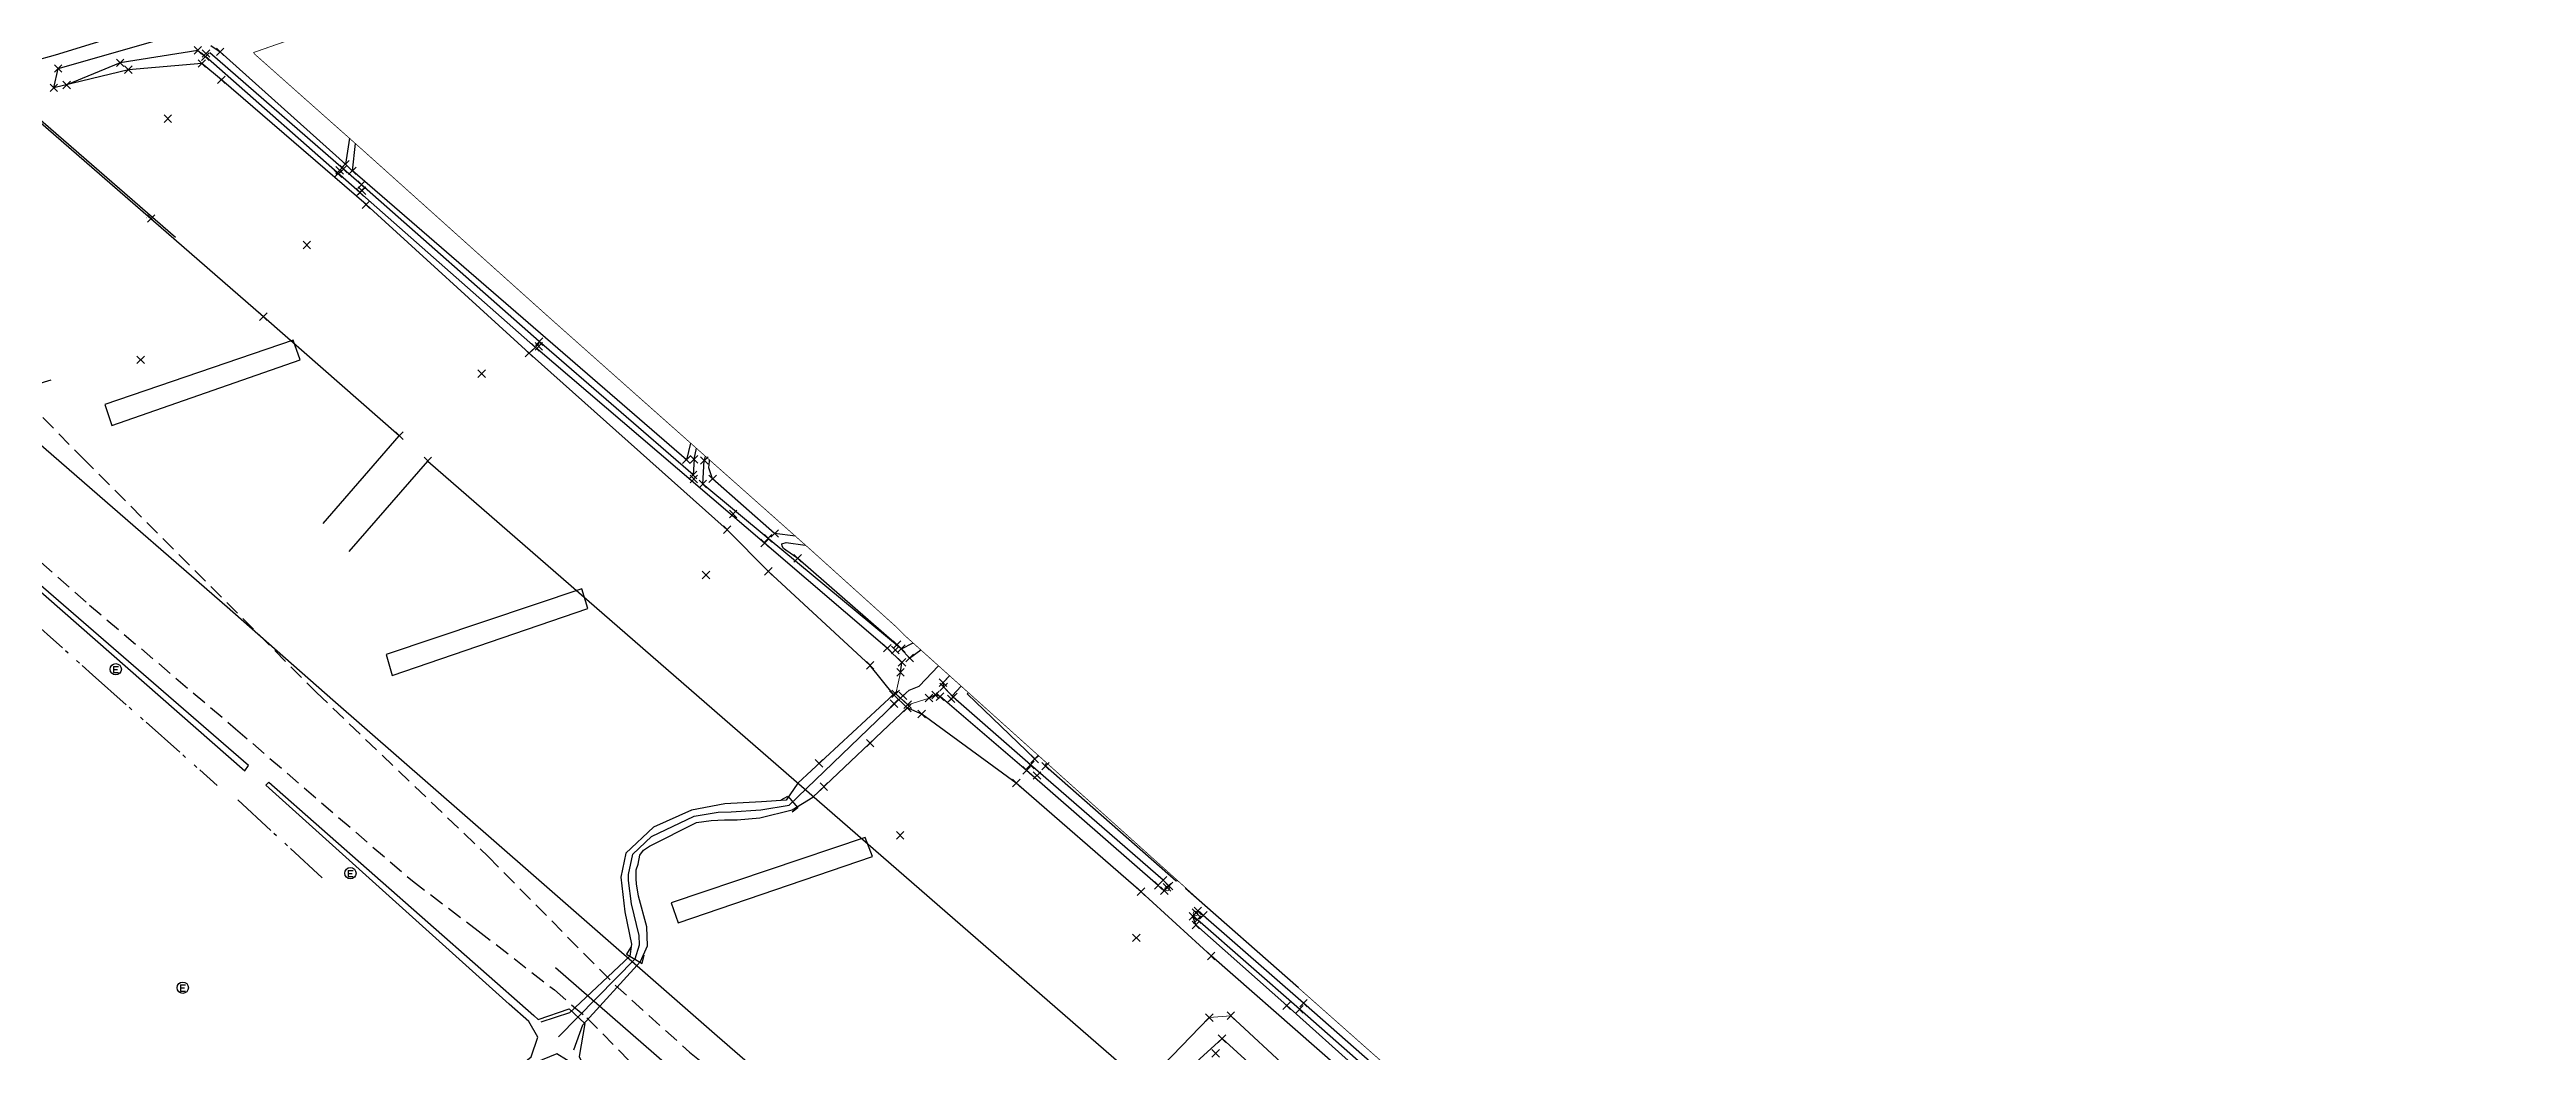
# Model space of a CAD drawing. Header units: millimetres. Extents: x 209513 to 211421, y 268482 to 269727.
# Drawn here: x 209742.3 to 210070.6, y 268969.6 to 269102.4 of the extents above; entities that cross this region are included whole.
import ezdxf
from ezdxf.enums import TextEntityAlignment as Align

# ---------------------------------------------------------------- set-up
doc = ezdxf.new("R2010")
doc.units = ezdxf.units.MM
doc.header["$MEASUREMENT"] = 0
doc.header["$PDMODE"] = 3
doc.header["$PDSIZE"] = 0.5
doc.linetypes.add('AAC006', pattern=[9.5, 6, -0.5, 0.5, -1.5, 0.5, -0.5])
doc.linetypes.add('AD0024', pattern=[3, 2, -1])
doc.layers.add('00-구역계', color=8, linetype='CONTINUOUS', plot=False)
doc.layers.add('BOX', color=8, linetype='CONTINUOUS', lineweight=0)
doc.layers.add('측점', color=8, linetype='CONTINUOUS', lineweight=0)
for name, color, linetype in [('고가도로', 8, 'CONTINUOUS'), ('아스팔트포장도로', 8, 'CONTINUOUS'), ('측구', 8, 'CONTINUOUS'), ('콘크리트포장', 8, 'CONTINUOUS'), ('현황', 8, 'CONTINUOUS'), ('현황-height', 8, 'CONTINUOUS'), ('현황1', 8, 'CONTINUOUS'), ('휀스', 8, 'FENCELINE2')]:
    doc.layers.add(name, color=color, linetype=linetype)
doc.styles.add('txt', font='TXT', dxfattribs={"height": 0.2})
doc.linetypes.add('FENCELINE2', pattern='A,1,-0.4,[132,ltypeshp.shx,S=0.4,R=0,X=-0.4,Y=0],-0.4,4', length=5.800000000000001)

# ---------------------------------------------------------------- blocks, each defined once
blk = doc.blocks.new('AZ0202')
at = {"layer": '현황-height'}
for points in [[(-0.2950207600387502, 0.3782051360497327), (0.3696551049048793, 0.3782051360497327)], [(-0.2950207600387502, 0.3782051360497327), (-0.2950207600387502, -0.4423076852153125)], [(-0.2950207600387502, -0.03205127458278945), (0.2414015240673919, -0.03205127458278945)], [(-0.2950207600387502, -0.4423076852153125), (0.3696551049048793, -0.4423076852153125)]]:
    blk.add_lwpolyline(points, dxfattribs=at)
blk.add_circle((0, 0), 0.75, dxfattribs=at)

msp = doc.modelspace()

# ---------------------------------------------------------------- linework, layer by layer
at = {"layer": '00-구역계', "ltscale": 16, "const_width": 0.1, "flags": 128}
msp.add_lwpolyline([(209935.827, 268953.442), (209916.997, 268970.032), (209894.492, 268989.953), (209874.143, 269008.221), (209862.993, 269018.231), (209857.236, 269023.396), (209855.588, 269024.874), (209854.742, 269025.757), (209843.12, 269036.229), (209827.192, 269050.365), (209808.63, 269066.849), (209783.574, 269089.324), (209769.481, 269101.829), (209769.395, 269102.01), (209785.045, 269107.469)], dxfattribs=at)
at = {"layer": 'BOX', "lineweight": 0}
for p, q in [((209854.486, 269017.07, 16.886), (209855.11, 269019.901, 15.279)), ((209856.066, 269015.629, 16.919), (209854.486, 269017.07, 16.886)), ((209858.904, 269016.509, 15.276), (209856.066, 269015.629, 16.919))]:
    msp.add_line(p, q, dxfattribs=at)
for centre in [(209890.4535469213, 268991.2936269487, 15.002), (209894.1992440747, 268987.9645712111, 15.002)]:
    msp.add_circle(centre, 0.3, dxfattribs=at)
at = {"layer": '고가도로'}
msp.add_polyline3d([(209759.0513681156, 269077.5236746706, 0), (209759.0513681156, 269077.5236746706, 26.27331431467132), (209759.0513681156, 269077.5236746706, 26.27331431467132), (209759.0513681156, 269077.5236746706, 26.27331431467132), (209692.1895279829, 269135.5632815401, 25.75896865333447)], dxfattribs=at)
at = {"layer": '아스팔트포장도로', "extrusion": (0.0071408558961279, -0.0339514079516318, 0.9993979738198256), "elevation": -7622.213456000006}
msp.add_lwpolyline([(260775.3232702498, 220046.2395116008), (260770.9953639999, 220049.3081560001), (260765.961281, 220049.0983230002), (260737.454645, 220046.8845490001), (260689.1397, 220042.7311280002), (260639.553644, 220038.1789760002), (260630.578232, 220037.6321660001)], dxfattribs=at)
at = {"layer": '측구', "lineweight": -3}
for points in [[(209855.11, 269019.901, 15.279), (209855.302, 269021.231, 15.276), (209853.358, 269023.122, 15.269), (209837.104, 269037.04, 15.395), (209806.728, 269062.951, 15.377), (209783.454, 269083.479, 15.453), (209762.989, 269101.457, 15.549)], [(209827.757, 269048.135, 15.365), (209827.627, 269046.055, 15.365), (209807.229, 269063.723, 15.373), (209783.678, 269084.498, 15.471), (209763.569, 269101.963, 15.55)], [(209856.327, 269021.808, 14.929), (209855.211, 269023.045, 15.218), (209837.58, 269037.654, 15.322), (209828.922, 269044.848, 15.323), (209829.106, 269047.977, 15.366)], [(209890.074, 268990.991, 16.112), (209889.257, 268991.692, 15.581), (209871.833, 269006.928, 15.454), (209860.356, 269016.697, 15.314), (209859.758, 269016.92, 15.277), (209858.904, 269016.509, 15.276)], [(209890.69, 268991.606, 16.127), (209889.924, 268992.387, 15.623), (209872.321, 269007.656, 15.456), (209862.112, 269016.642, 15.285), (209860.831, 269017.974, 14.941)], [(209956.179, 268932.45, 15.122), (209956.028, 268932.959, 15.114), (209935.778, 268950.864, 15.486), (209907.991, 268975.284, 15.514), (209894.459, 268987.145, 15.7), (209893.848, 268987.587, 16.015)], [(210003.7571928771, 268893.1104674762, 16.1193552725134), (209957.573, 268933.717, 16.039), (209957.573, 268933.717, 16.039), (209955.819, 268934.534, 15.108), (209936.494, 268951.51, 15.486), (209908.521, 268976.102, 15.518), (209895.236, 268987.721, 15.551), (209894.516, 268988.315, 16.045)]]:
    msp.add_polyline3d(points, dxfattribs=at)
at = {"layer": '측점'}
for p in [(209761.988, 269102.292, 15.127), (209743.488, 269099.894, 16.161), (209751.702, 269100.633, 15.523), (209752.791, 269099.725, 15.849), (209742.911, 269097.333, 16.093), (209744.608, 269097.715, 15.763), (209780.559, 269085.937, 15.576), (209780.774, 269086.398, 14.961), (209781.291, 269086.567, 15.578), (209755.803, 269080.023, 16.074), (209755.803, 269080.023, 16.074), (209754.405, 269061.299, 16.019), (209754.405, 269061.299, 16.019)]:
    msp.add_point(p, dxfattribs=at)
at = {"layer": '측점', "lineweight": -3}
for p in [(209763.085, 269101.87, 15.342), (209764.957, 269102.101, 15.469), (209762.521, 269100.549, 15.755), (209762.989, 269101.457, 15.549), (209765.116, 269098.381, 15.756), (209758.008, 269093.254, 15.849), (209781.541, 269087.218, 15.453), (209782.479, 269086.336, 15.468), (209783.454, 269083.479, 15.453), (209783.678, 269084.498, 15.471), (209783.76, 269083.715, 14.998), (209784.278, 269081.857, 15.746), (209776.438, 269076.509, 16.012), (209770.683, 269067.012, 16.016), (209806.728, 269062.951, 15.377), (209807.179, 269063.102, 14.796), (209807.229, 269063.723, 15.373), (209799.593, 269059.457, 16.03), (209805.885, 269062.189, 15.908), (209788.693, 269051.248, 16.253), (209792.477, 269047.898, 16.314), (209826.734, 269048.053, 15.373), (209827.627, 269046.055, 15.365), (209827.757, 269048.135, 15.365), (209829.106, 269047.977, 15.366), (209827.728, 269045.522, 14.933), (209828.922, 269044.848, 15.323), (209830.213, 269045.535, 15.487), (209832.936, 269040.882, 14.82), (209832.148, 269038.796, 16.16), (209837.104, 269037.04, 15.395), (209837.58, 269037.654, 15.322), (209838.434, 269038.299, 15.361), (209829.336, 269032.804, 16.15), (209837.606, 269033.284, 16.365), (209841.486, 269035.007, 15.203), (209853.358, 269023.122, 15.269), (209854.442, 269022.887, 14.648), (209854.648, 269023.575, 15.245), (209855.211, 269023.045, 15.218), (209851.095, 269020.841, 16.784), (209855.11, 269019.901, 15.279), (209855.302, 269021.231, 15.276), (209856.327, 269021.808, 14.929), (209854.176, 269016.981, 16.922), (209854.486, 269017.07, 16.886), (209855.439, 269016.803, 14.418), (209858.904, 269016.509, 15.276), (209859.758, 269016.92, 15.277), (209860.356, 269016.697, 15.314), (209860.746, 269018.544, 14.521), (209860.831, 269017.974, 14.941), (209861.823, 269016.398, 14.699), (209862.112, 269016.642, 15.285), (209854.243, 269015.779), (209856.012, 269015.192, 17.066), (209856.013, 269015.192, 17.065), (209856.066, 269015.629, 16.919), (209857.919, 269014.385, 16.673), (209851.1, 269010.539, 16.853), (209844.321, 269007.849, 16.8), (209871.833, 269006.928, 15.454), (209872.321, 269007.656, 15.456), (209872.903, 269008.446, 15.507), (209874.326, 269007.488, 15.48), (209844.956, 269004.77, 16.835), (209870.459, 269005.246, 16.58), (209873.206, 269006.245, 14.866), (209855.075, 268998.318, 16.746), (209886.996, 268990.854, 16.629), (209889.257, 268991.692, 15.581), (209889.924, 268992.387, 15.623), (209890.074, 268990.991, 16.112), (209890.437, 268991.426, 14.981), (209890.69, 268991.606, 16.127), (209893.848, 268987.587, 16.015), (209894.286, 268988.073, 15.002), (209894.459, 268987.145, 15.7), (209894.516, 268988.315, 16.045), (209895.236, 268987.721, 15.551), (209886.367, 268984.746, 16.743), (209894.26, 268986.464, 15.83), (209896.292, 268982.353, 16.881), (209896.036, 268974.179, 16.915), (209898.9, 268974.429, 16.794), (209906.304, 268975.772, 15.729), (209907.991, 268975.284, 15.514), (209908.521, 268976.102, 15.518), (209897.729, 268971.401, 18.262), (209896.871, 268969.46, 18.572)]:
    msp.add_point(p, dxfattribs=at)
at = {"layer": '콘크리트포장', "lineweight": -3}
msp.add_line((209854.176, 269016.981, 16.922), (209856.012, 269015.192, 17.066), dxfattribs=at)
at = {"layer": '콘크리트포장', "lineweight": -3, "extrusion": (-0.006660189489271743, -0.006171572847897469, 0.9999587759325632), "elevation": -3041.005170431601}
msp.add_lwpolyline([(209836.9711658629, 268991.6027479091), (209849.6341081856, 269003.336205263)], dxfattribs=at)
at = {"layer": '콘크리트포장', "lineweight": -3, "extrusion": (-0.01106175120277653, -0.0104274214033409, 0.999884446595308), "elevation": -5109.445736069955}
msp.add_lwpolyline([(209843.3597647532, 268976.5371133698), (209830.8463133142, 268964.7426017041)], dxfattribs=at)
at = {"layer": '콘크리트포장', "lineweight": -3}
msp.add_lwpolyline([(209997.6881826206, 268816.3044473495), (209904.7675947853, 268897.7301812787), (209809.3898192132, 268980.7816179128)], dxfattribs=at)
at = {"layer": '현황'}
for p, q in [((209743.488, 269099.894, 16.161), (209759.132, 269104.365, 16.228)), ((209761.988, 269102.292, 15.127), (209762.989, 269101.457, 15.549)), ((209763.708, 269102.919, 15.055), (209764.957, 269102.101, 15.469))]:
    msp.add_line(p, q, dxfattribs=at)
at = {"layer": '현황', "lineweight": -3}
for p, q in [((209860.746, 269018.544, 14.521), (209860.831, 269017.974, 14.941)), ((209894.26, 268986.464, 15.83), (209893.848, 268987.587, 16.015))]:
    msp.add_line(p, q, dxfattribs=at)
at = {"layer": '현황', "lineweight": -3, "extrusion": (-0.004716981638723647, -0.005101321414049683, 0.9999758630107282)}
msp.add_line((209863.1716510853, 269018.0706145862, 15.71364275859689), (209861.9787684523, 269016.7805358482, 15.70143455215839), dxfattribs=at)
at = {"layer": '현황', "linetype": 'Continuous'}
msp.add_line((209863.969, 269017.069, 15.477), (209872.903, 269008.446, 15.507), dxfattribs=at)
at = {"layer": '현황', "lineweight": 0}
for p, q in [((209887.432, 268965.31, 17.067), (209896.036, 268974.179, 16.915)), ((209897.729, 268971.401, 18.262), (209889.3741646781, 268963.8078737357, -4.650468924248976))]:
    msp.add_line(p, q, dxfattribs=at)
at = {"layer": '현황', "extrusion": (0.04146669294989157, -0.01864733148435882, 0.9989658604798825), "elevation": 3695.207663401603}
msp.add_lwpolyline([(331458.5028268662, -80856.30304613586), (331452.7711506716, -80847.59335147995), (331447.2003776327, -80842.31474865814)], dxfattribs=at)
at = {"layer": '현황', "extrusion": (0.03179656325886582, -0.08777504052057489, 0.9956327238628391), "elevation": -16934.97222403663}
msp.add_lwpolyline([(288874.5803063439, 180776.4006023277), (288865.1514038376, 180778.9375153101), (288855.0474212726, 180780.0714848512), (288856.4621794358, 180782.2795346542)], dxfattribs=at)
at = {"layer": '현황', "linetype": 'Continuous', "extrusion": (0.0005343936211047376, -0.0004795815402135679, 0.9999997422124688), "elevation": -1.490349107892799}
msp.add_lwpolyline([(209781.502787662, 269087.2482300837), (209764.9187814796, 269102.1312317951)], dxfattribs=at)
at = {"layer": '현황', "linetype": 'Continuous'}
for points in [[(209782.091905681, 269090.6390918512), (209781.541, 269087.218)], [(209782.479, 269086.336), (209782.8854515702, 269089.9349627556)], [(209827.2936840432, 269050.2747560501), (209826.734, 269048.053)], [(209830.213, 269045.535), (209829.713020855, 269047.020517581), (209829.7930304, 269047.870519476), (209829.8156675381, 269048.036511532)], [(209841.1775138796, 269037.9529442364), (209838.434, 269038.299)], [(209841.486, 269035.007), (209839.902952299, 269036.100371345), (209839.622953322, 269036.320375126), (209839.452955632, 269036.610377944), (209839.382958749, 269036.930379773), (209839.962963483, 269037.110374072), (209842.5006768868, 269036.7786453747)], [(209809.787376875, 268971.633229688), (209819.962274011, 268981.970417993), (209820.502296409, 268983.815417639), (209820.462309774, 268985.075422063), (209819.467349808, 268989.235446449), (209819.077381461, 268992.350460638), (209819.057389808, 268993.135463325), (209819.637421548, 268995.830465232), (209822.102458331, 268998.160444811), (209827.747514086, 269000.845389936), (209830.937535412, 269001.415355975), (209832.657543976, 269001.450336788), (209836.58756538, 269001.700293517), (209840.352590208, 269002.34025342), (209855.465146931, 269016.836519684), (209856.267824495, 269017.550797305), (209857.597836377, 269018.060784389), (209860.1457421346, 269020.7854705358)], [(209873.456416243, 269008.8373859558), (209872.903, 269008.446)], [(209874.326, 269007.488), (209874.432812231, 269007.849891597), (209874.4883973734, 269007.9109248505)], [(209841.5138208429, 269005.2477661024), (209839.952595209, 269002.980260043), (209836.692577308, 269002.760295848), (209831.852551676, 269002.520349313), (209827.402521438, 269001.680396496), (209822.372473065, 268999.410445732), (209818.692418672, 268995.980476359), (209818.032381342, 268992.800473862), (209818.562334279, 268988.190453441), (209819.44229263, 268983.93043008), (209819.252274526, 268982.330427227), (209811.242155863, 268974.810495643), (209807.462124931, 268973.590535378)], [(209811.822106063, 268969.920474008), (209813.032147328, 268973.230470226), (209820.672273496, 268981.610408755), (209821.56230019, 268983.700405196), (209821.482326922, 268986.220414068), (209820.372365338, 268990.280439475), (209820.122381578, 268991.900447402), (209820.092388535, 268992.560449816), (209820.082398278, 268993.470452791), (209820.092401226, 268993.740453529), (209820.352410853, 268994.520453046), (209820.582424422, 268995.680454103), (209821.052433867, 268996.350450916), (209821.832443597, 268996.910443895), (209828.092506737, 269000.010383369), (209830.022519151, 269000.310362659), (209831.772528125, 269000.370343197), (209833.462536275, 269000.380324249), (209836.482553449, 269000.640291188), (209840.752585206, 269001.700246792), (209843.5006747736, 269003.398129567)], [(209839.290884742, 269003.043774673), (209840.1908941, 269003.51376616), (209841.510883661, 269001.96374617), (209840.740874061, 269001.413752962)], [(209891.864260931, 268992.3120121043), (209891.646, 268992.277)], [(209892.879, 268991.276), (209892.9487425987, 268991.3384354615)], [(209819.373943972, 268983.527101594), (209818.816895254, 268982.589709008), (209820.88227169, 268981.350405537), (209821.125127705, 268982.453278244)]]:
    msp.add_lwpolyline(points, dxfattribs=at)
at = {"layer": '현황', "linetype": 'Continuous', "extrusion": (0.001227834442413685, -0.001062144073187733, 0.9999986821354065), "elevation": -12.76232421180674}
msp.add_lwpolyline([(209826.5569592296, 269048.1912079788), (209782.3018759442, 269086.4742295733)], dxfattribs=at)
at = {"layer": '현황', "linetype": 'AD0024'}
for points in [[(209702.111, 269070.824), (209715.682595586, 269058.921770193), (209729.912510584, 269044.401586071), (209747.642430461, 269028.821356984), (209767.002348591, 269012.431102176), (209790.422244722, 268992.280784553), (209799.162215535, 268985.69066634), (209809.242179073, 268977.850527848), (209813.542159834, 268974.170467255), (209822.462104737, 268965.140336133), (209834.462051746, 268954.99016377), (209845.051988324, 268944.52000451), (209855.555274742, 268935.400536796), (209862.96190359, 268928.96973784), (209872.841855468, 268920.299588017), (209872.90184252, 268919.079582818), (209872.591826665, 268917.749581678), (209871.98181062, 268916.529584566), (209870.141750859, 268911.799589546)], [(209742.522722574, 269058.611483741), (209738.442689809, 269057.391524341), (209739.332677123, 269055.791511104), (209746.762633148, 269048.271413605), (209777.722451228, 269017.240996179), (209800.452327178, 268995.530680687), (209817.292223966, 268978.490437624), (209827.142175089, 268969.630296361), (209849.262087918, 268951.919980295), (209855.541837965, 268947.541839414), (209867.622035179, 268939.119718893), (209887.97197548, 268924.899423554), (209898.551958141, 268918.799272799), (209909.621956592, 268913.959119907), (209919.881951458, 268909.148975906), (209923.051950237, 268907.698931366), (209924.711959308, 268907.828911728), (209927.071976846, 268908.438885603), (209928.421996515, 268909.668874394), (209928.252004037, 268910.428879665), (209926.752024332, 268912.918908333), (209921.372074294, 268919.769001909)]]:
    msp.add_lwpolyline(points, dxfattribs=at)
at = {"layer": '현황', "color": 8, "linetype": 'Continuous'}
for points in [[(209749.682722945, 269055.381399598), (209750.582697823, 269052.611383184), (209775.542911467, 269061.29113935), (209774.612934728, 269063.891156236)], [(209786.952549348, 269022.280908268), (209787.752523316, 269019.490891579), (209813.662742955, 269028.380632925), (209812.882767255, 269030.990649493)], [(209824.712376341, 268989.390387451), (209825.652352268, 268986.740368308), (209851.40256901, 268995.510105907), (209850.452592052, 268998.060125414)]]:
    msp.add_lwpolyline(points, close=True, dxfattribs=at)
for points in [[(209713.319, 269054.355), (209732.852455355, 269037.861539454), (209768.222295186, 269006.881074031), (209768.722305147, 269007.591070319), (209734.222457077, 269037.401523527), (209713.773, 269055.111)], [(209827.757, 269048.135), (209828.0581108985, 269049.5963320152)], [(209829.2204836661, 269048.5647334817), (209829.106, 269047.977)], [(209803.372032151, 268966.740562005), (209806.152069487, 268969.000536645), (209807.072101727, 268971.600533861), (209805.862118459, 268973.690554075), (209803.23213052, 268975.970591098), (209770.98228785, 269004.961038115), (209771.40229423, 269005.371034511), (209806.54213004, 268974.470548606), (209807.112126932, 268973.930540427), (209811.20216158, 268975.360497783), (209813.262150455, 268973.420468167), (209812.512099644, 268969.020463286), (209812.76209566, 268968.540458928), (209824.212045696, 268958.890295954), (209824.462044503, 268958.670292342), (209823.802035381, 268958.110298248), (209823.58203467, 268958.140300907), (209812.122084594, 268967.79046402), (209809.552089896, 268969.410498641), (209806.662063086, 268968.180528287), (209804.132030572, 268966.260551781)]]:
    msp.add_lwpolyline(points, dxfattribs=at)
at = {"layer": '현황', "linetype": 'AAC006'}
for points in [[(209711.296, 269052.51), (209748.022334182, 269019.601330438), (209764.562257036, 269004.941109867)], [(209767.272249572, 269003.031074553), (209778.482192653, 268992.71092078)]]:
    msp.add_lwpolyline(points, dxfattribs=at)
at = {"layer": '현황', "lineweight": -3, "extrusion": (0.008635470024842216, -0.007600810254197577, 0.9999338259809646), "elevation": -217.4955714433482}
msp.add_lwpolyline([(209830.4767819243, 269044.4176293076), (209822.2550003726, 269051.6538383369)], dxfattribs=at)
at = {"layer": '현황', "linetype": 'Continuous', "extrusion": (-0.001818854521488363, 0.001579786118344854, 0.9999970980178142), "elevation": 58.54958968163861}
msp.add_lwpolyline([(209854.3286034118, 269023.8182090048), (209841.1665487913, 269035.2502232704)], dxfattribs=at)
at = {"layer": '현황', "lineweight": -3, "extrusion": (-0.1018099500732141, 0.05011579087853156, 0.9935407095689179), "elevation": -7868.096639299509}
msp.add_lwpolyline([(-334045.9695444129, 69021.69604667171), (-334047.3458072762, 69022.7502444615)], dxfattribs=at)
at = {"layer": '현황', "lineweight": -3, "extrusion": (0.02352466101034966, 0.01821784980583084, 0.9995572521235592), "elevation": 9852.405975689515}
msp.add_lwpolyline([(84207.73367300641, -330491.1388796892), (84207.69625947972, -330492.9744968574)], dxfattribs=at)
at = {"layer": '현황', "lineweight": -3, "extrusion": (0.01800978553367695, 0.0191887625519099, 0.999653659532519), "elevation": 8956.195961064044}
msp.add_lwpolyline([(31083.03148209675, -339657.18487426), (31083.03148209676, -339655.9165482121)], dxfattribs=at)
at = {"layer": '현황', "lineweight": -3, "extrusion": (0.004404284140014528, 0.005146848740462158, 0.9999770558514114), "elevation": 2324.367357866083}
msp.add_lwpolyline([(209861.8653290729, 269008.6688831963), (209862.003639391, 269008.8305089977)], dxfattribs=at)
at = {"layer": '현황', "linetype": 'Continuous', "extrusion": (-0.00149940347466125, 0.001316825996135812, 0.9999980088772759), "elevation": 55.02972888442493}
msp.add_lwpolyline([(209891.4333388862, 268992.4377560968), (209874.1132893832, 269007.6487692849)], dxfattribs=at)
at = {"layer": '현황', "linetype": 'Continuous', "extrusion": (-0.6147424239278927, -0.7021648208935414, 0.3592440904493771), "elevation": -317900.6641283181}
msp.add_lwpolyline([(-19247.23377861988, 122389.7511802442), (-19267.15870004293, 122389.8353817772)], dxfattribs=at)
at = {"layer": '현황', "lineweight": 0, "extrusion": (0.03716487765749315, 0.05711418563161481, 0.9976756695782159), "elevation": 23179.87737220091}
msp.add_lwpolyline([(-29241.03430830783, -339133.9174926782), (-29230.41336379736, -339135.766587242), (-29228.14919434447, -339133.9908694465)], dxfattribs=at)
at = {"layer": '현황', "lineweight": -3}
for points in [[(209854.176, 269016.981, 16.922), (209851.095, 269020.841, 16.784), (209837.606, 269033.284, 16.365), (209832.148, 269038.796, 16.16), (209805.885, 269062.189, 15.908), (209784.278, 269081.857, 15.746), (209765.116, 269098.381, 15.756), (209762.521, 269100.549, 15.755)], [(209935.221, 268947.7, 16.732), (209924.285, 268957.824, 16.716), (209896.292, 268982.353, 16.881), (209886.996, 268990.854, 16.629), (209870.459, 269005.246, 16.58), (209857.919, 269014.385, 16.673), (209856.013, 269015.192, 17.065)], [(209956.1254024472, 268932.1110520955, 15.23171880777069), (209935.884, 268949.321, 15.514), (209906.304, 268975.772, 15.729), (209894.26, 268986.464, 15.83)]]:
    msp.add_polyline3d(points, dxfattribs=at)
at = {"layer": '현황', "lineweight": 0}
msp.add_polyline3d([(209903.628, 268955.36, 18.683), (209907.093, 268960.104, 18.609), (209906.814, 268962.616, 18.678), (209905.226, 268964.625, 18.671), (209897.729, 268971.401, 18.262)], dxfattribs=at)
at = {"layer": '현황1', "flags": 128}
msp.add_lwpolyline([(209704.006968091, 269082.2897157199), (209718.1056363465, 269070.0562902436), (209745.9744988734, 269045.8800627714), (209765.8883860267, 269028.5689119519), (209779.8618069725, 269016.2648317612), (209806.1154862763, 268993.3626325125), (209830.8191789865, 268971.7717338658), (209857.4855285042, 268948.6275700837), (209884.437976539, 268925.0235543189), (209901.2959983509, 268910.2362743446), (209930.3193040951, 268884.8557170505), (209954.9093911228, 268863.3833290059), (209984.2841986899, 268837.8154423946), (210004.254691757, 268820.3275184938), (210026.243605242, 268801.396260232), (210033.1339636055, 268795.4821221816), (210045.6441084218, 268784.7098667924), (210069.1282158789, 268765.1943097948), (210094.0017341295, 268744.4246202614)], dxfattribs=at)
at = {"layer": '휀스', "lineweight": -3}
for p, q in [((209778.6003400598, 269039.6440318131, 16.25), (209788.693, 269051.248, 16.253)), ((209782.0451860216, 269035.9040917286, 16.31), (209792.477, 269047.898, 16.314)), ((209792.477, 269047.898, 16.314), (209887.432, 268965.31, 17.067))]:
    msp.add_line(p, q, dxfattribs=at)
at = {"layer": '휀스', "extrusion": (0.006995122903853119, -0.006032153703355276, 0.9999573397786824), "elevation": -139.7911211773685}
msp.add_lwpolyline([(209765.4384918069, 269071.0648825002), (209729.0771429493, 269102.5987047636)], dxfattribs=at)
at = {"layer": '휀스', "lineweight": -3, "extrusion": (-0.007450568162012642, 0.006521419017543992, 0.9999509788624944), "elevation": 207.8031718445529}
msp.add_lwpolyline([(209782.9909817004, 269055.6142097382), (209764.9797157827, 269071.3785449617)], dxfattribs=at)

# ---------------------------------------------------------------- block references
at = {"layer": '현황-height', "color": 8}
for p in [(209751.102356603, 269020.321298214), (209782.202216727, 268993.31088038), (209759.981949639, 268978.151092876)]:
    msp.add_blockref('AZ0202', p, dxfattribs=at)

# ---------------------------------------------------------------- texts
at = {"layer": '측점', "style": 'txt'}
for s, p in [('U1', (209780.559, 269085.937, 15.576)), ('O', (209780.774, 269086.398, 14.961)), ('U', (209781.291, 269086.567, 15.578)), ('F ST', (209755.803, 269080.023, 16.074)), ('O', (209754.405, 269061.299, 16.019))]:
    msp.add_text(s, height=0.2, dxfattribs=at).set_placement(p, align=Align.RIGHT)

doc.saveas('drawing.dxf')
